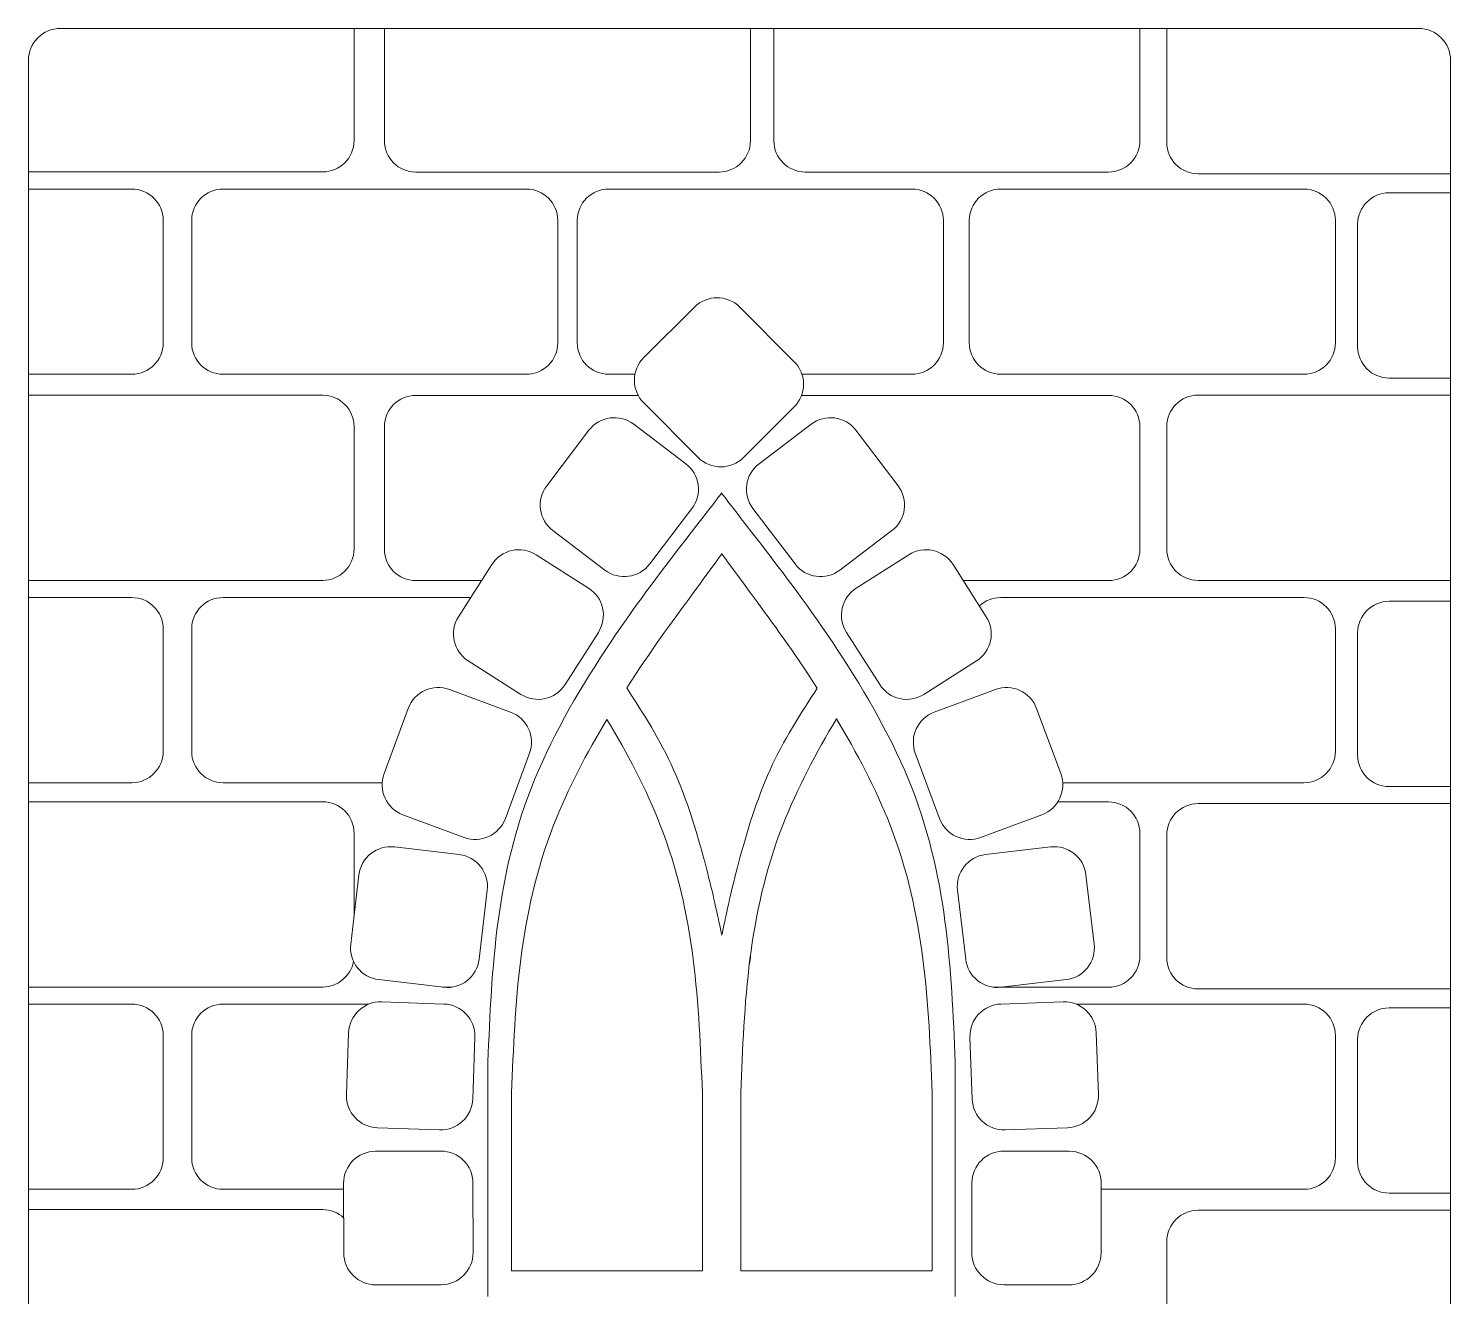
# Model space of a CAD drawing. Header units: millimetres. Extents: x -1420 to -489, y -454 to 898.
# Drawn here: x -1419.9 to -1197.8, y 66.4 to 264.5 of the extents above; entities that cross this region are included whole.
import ezdxf

# ---------------------------------------------------------------- set-up
doc = ezdxf.new("R2010")
doc.units = ezdxf.units.MM
doc.header["$MEASUREMENT"] = 0
doc.layers.add('Layer 1', color=7, linetype='Continuous')

msp = doc.modelspace()

# ---------------------------------------------------------------- linework, layer by layer
at = {"layer": 'Layer 1', "color": 1, "lineweight": 20}
for points, knots in [([(-1202.8463, 264.5017), (-1202.8463, 264.5017), (-1414.8596, 264.5017), (-1414.8596, 264.5017), (-1414.8596, 264.5017), (-1417.6134, 264.5017), (-1419.8596, 262.2555), (-1419.8596, 259.5017), (-1419.8596, 259.5017), (-1419.8596, 259.5017), (-1419.8596, -30.4983), (-1419.8596, -30.4983), (-1419.8596, -30.4983), (-1419.8596, -33.2522), (-1417.6135, -35.4983), (-1414.8596, -35.4983), (-1414.8596, -35.4983), (-1414.8596, -35.4983), (-1202.8463, -35.4983), (-1202.8463, -35.4983), (-1202.8463, -35.4983), (-1200.0924, -35.4983), (-1197.8463, -33.2522), (-1197.8463, -30.4983), (-1197.8463, -30.4983), (-1197.8463, -30.4983), (-1197.8463, 259.5017), (-1197.8463, 259.5017), (-1197.8463, 259.5017), (-1197.8463, 262.2556), (-1200.0924, 264.5017), (-1202.8463, 264.5017)], [0, 0, 0, 0, 0.11111111, 0.11111111, 0.11111111, 0.11111111, 0.22222222, 0.22222222, 0.22222222, 0.22222222, 0.33333333, 0.33333333, 0.33333333, 0.33333333, 0.44444444, 0.44444444, 0.44444444, 0.44444444, 0.55555556, 0.55555556, 0.55555556, 0.55555556, 0.66666667, 0.66666667, 0.66666667, 0.66666667, 0.77777778, 0.77777778, 0.77777778, 0.77777778, 1, 1, 1, 1]), ([(-1326.4646, 161.5218), (-1322.7916, 167.2002), (-1319.2198, 172.0681), (-1316.7864, 175.3844), (-1316.7864, 175.3844), (-1311.5846, 182.4737), (-1311.5845, 182.4737), (-1311.5845, 182.4737)], [0, 0, 0, 0, 0.33333333, 0.33333333, 0.33333333, 0.33333333, 1, 1, 1, 1]), ([(-1296.7105, 161.463), (-1300.3968, 167.1666), (-1303.9849, 172.0567), (-1306.4267, 175.3844), (-1306.4267, 175.3844), (-1311.6285, 182.4737), (-1311.6286, 182.4737), (-1311.6286, 182.4737)], [0, 0, 0, 0, 0.33333333, 0.33333333, 0.33333333, 0.33333333, 1, 1, 1, 1]), ([(-1326.4645, 161.5218), (-1323.853, 157.4611), (-1321.2413, 153.4004), (-1319.1418, 148.7243), (-1319.1418, 148.7243), (-1317.0423, 144.0481), (-1315.4548, 138.7563), (-1314.286, 134.3466), (-1314.286, 134.3466), (-1313.1172, 129.9369), (-1312.367, 126.409), (-1311.992, 124.6451), (-1311.992, 124.6451), (-1311.6169, 122.8812), (-1311.6169, 122.8814), (-1311.6169, 122.8814)], [0, 0, 0, 0, 0.2, 0.2, 0.2, 0.2, 0.4, 0.4, 0.4, 0.4, 0.6, 0.6, 0.6, 0.6, 1, 1, 1, 1]), ([(-1296.7106, 161.463), (-1299.3417, 157.4219), (-1301.9729, 153.3808), (-1304.0822, 148.7145), (-1304.0822, 148.7145), (-1306.1915, 144.0481), (-1307.779, 138.7563), (-1308.9478, 134.3466), (-1308.9478, 134.3466), (-1310.1166, 129.9369), (-1310.8668, 126.409), (-1311.2418, 124.6451), (-1311.2418, 124.6451), (-1311.6169, 122.8812), (-1311.6169, 122.8814), (-1311.6169, 122.8814)], [0, 0, 0, 0, 0.2, 0.2, 0.2, 0.2, 0.4, 0.4, 0.4, 0.4, 0.6, 0.6, 0.6, 0.6, 1, 1, 1, 1]), ([(-1344.4341, 98.2837), (-1343.888, 112.1683), (-1343.3418, 126.0528), (-1337.8669, 140.0845), (-1337.8669, 140.0845), (-1335.6686, 145.7184), (-1332.6757, 151.3761), (-1329.5441, 156.589)], [0, 0, 0, 0, 0.33333333, 0.33333333, 0.33333333, 0.33333333, 1, 1, 1, 1]), ([(-1314.6541, 98.2837), (-1315.2002, 112.1683), (-1315.7464, 126.0528), (-1321.2213, 140.0845), (-1321.2213, 140.0845), (-1323.4196, 145.7184), (-1326.4125, 151.3761), (-1329.5441, 156.589)], [0, 0, 0, 0, 0.33333333, 0.33333333, 0.33333333, 0.33333333, 1, 1, 1, 1]), ([(-1308.6541, 98.2837), (-1308.108, 112.1683), (-1307.5618, 126.0528), (-1302.0869, 140.0845), (-1302.0869, 140.0845), (-1299.8775, 145.7469), (-1296.8654, 151.4334), (-1293.7165, 156.6681)], [0, 0, 0, 0, 0.33333333, 0.33333333, 0.33333333, 0.33333333, 1, 1, 1, 1]), ([(-1278.779, 98.2837), (-1279.3251, 112.1683), (-1279.8713, 126.0528), (-1285.3462, 140.0845), (-1285.3462, 140.0845), (-1287.5555, 145.7469), (-1290.5676, 151.4335), (-1293.7165, 156.6681)], [0, 0, 0, 0, 0.33333333, 0.33333333, 0.33333333, 0.33333333, 1, 1, 1, 1])]:
    msp.add_open_spline(points, degree=3, knots=knots, dxfattribs=at)
at = {"layer": 'Layer 1', "lineweight": 20}
for points, knots in [([(-1369.0262, 264.5016), (-1369.0262, 264.5016), (-1369.0262, 246.993), (-1369.0262, 246.993), (-1369.0262, 246.993), (-1369.0262, 244.2942), (-1371.2274, 242.093), (-1373.9262, 242.093), (-1373.9262, 242.093), (-1373.9262, 242.093), (-1419.8596, 242.093), (-1419.8596, 242.093)], [0, 0, 0, 0, 0.25, 0.25, 0.25, 0.25, 0.5, 0.5, 0.5, 0.5, 1, 1, 1, 1]), ([(-1307.1416, 264.5016), (-1307.1416, 264.5016), (-1307.1415, 246.9666), (-1307.1415, 246.9666), (-1307.1415, 246.9666), (-1307.1415, 244.2678), (-1309.3427, 242.0666), (-1312.0415, 242.0666), (-1312.0415, 242.0666), (-1312.0415, 242.0666), (-1359.3915, 242.0666), (-1359.3915, 242.0666), (-1359.3915, 242.0666), (-1362.0903, 242.0666), (-1364.2914, 244.2677), (-1364.2915, 246.9665), (-1364.2915, 246.9665), (-1364.2915, 246.9665), (-1364.2915, 264.5016), (-1364.2915, 264.5016)], [0, 0, 0, 0, 0.16666667, 0.16666667, 0.16666667, 0.16666667, 0.33333333, 0.33333333, 0.33333333, 0.33333333, 0.5, 0.5, 0.5, 0.5, 0.66666667, 0.66666667, 0.66666667, 0.66666667, 1, 1, 1, 1]), ([(-1246.3416, 264.5016), (-1246.3416, 264.5016), (-1246.3415, 246.9666), (-1246.3415, 246.9666), (-1246.3415, 246.9666), (-1246.3415, 244.2678), (-1248.5427, 242.0666), (-1251.2415, 242.0666), (-1251.2415, 242.0666), (-1251.2415, 242.0666), (-1298.5915, 242.0666), (-1298.5915, 242.0666), (-1298.5915, 242.0666), (-1301.2903, 242.0666), (-1303.4914, 244.2677), (-1303.4915, 246.9665), (-1303.4915, 246.9665), (-1303.4915, 246.9665), (-1303.4915, 264.5016), (-1303.4915, 264.5016)], [0, 0, 0, 0, 0.16666667, 0.16666667, 0.16666667, 0.16666667, 0.33333333, 0.33333333, 0.33333333, 0.33333333, 0.5, 0.5, 0.5, 0.5, 0.66666667, 0.66666667, 0.66666667, 0.66666667, 1, 1, 1, 1]), ([(-1197.8463, 241.7992), (-1197.8463, 241.7992), (-1237.2498, 241.7993), (-1237.2498, 241.7993), (-1237.2498, 241.7993), (-1239.9486, 241.7993), (-1242.1497, 244.0004), (-1242.1498, 246.6992), (-1242.1498, 246.6992), (-1242.1498, 246.6992), (-1242.1498, 264.5017), (-1242.1498, 264.5017)], [0, 0, 0, 0, 0.25, 0.25, 0.25, 0.25, 0.5, 0.5, 0.5, 0.5, 1, 1, 1, 1]), ([(-1419.8596, 239.4208), (-1419.8596, 239.4208), (-1403.7262, 239.4208), (-1403.7262, 239.4208), (-1403.7262, 239.4208), (-1401.0274, 239.4208), (-1398.8262, 237.2196), (-1398.8262, 234.5208), (-1398.8262, 234.5208), (-1398.8262, 234.5208), (-1398.8262, 215.393), (-1398.8262, 215.393), (-1398.8262, 215.393), (-1398.8262, 212.6942), (-1401.0274, 210.493), (-1403.7262, 210.493), (-1403.7262, 210.493), (-1403.7262, 210.493), (-1419.8596, 210.493), (-1419.8596, 210.493)], [0, 0, 0, 0, 0.16666667, 0.16666667, 0.16666667, 0.16666667, 0.33333333, 0.33333333, 0.33333333, 0.33333333, 0.5, 0.5, 0.5, 0.5, 0.66666667, 0.66666667, 0.66666667, 0.66666667, 1, 1, 1, 1]), ([(-1389.4762, 239.4208), (-1389.4762, 239.4208), (-1342.1262, 239.4208), (-1342.1262, 239.4208), (-1342.1262, 239.4208), (-1339.4274, 239.4208), (-1337.2262, 237.2196), (-1337.2262, 234.5208), (-1337.2262, 234.5208), (-1337.2262, 234.5208), (-1337.2262, 215.393), (-1337.2262, 215.393), (-1337.2262, 215.393), (-1337.2262, 212.6942), (-1339.4274, 210.493), (-1342.1262, 210.493), (-1342.1262, 210.493), (-1342.1262, 210.493), (-1389.4762, 210.493), (-1389.4762, 210.493), (-1389.4762, 210.493), (-1392.175, 210.493), (-1394.3761, 212.6941), (-1394.3762, 215.3929), (-1394.3762, 215.3929), (-1394.3762, 215.3929), (-1394.3762, 234.5208), (-1394.3762, 234.5208), (-1394.3762, 234.5208), (-1394.3762, 237.2196), (-1392.175, 239.4208), (-1389.4762, 239.4208)], [0, 0, 0, 0, 0.11111111, 0.11111111, 0.11111111, 0.11111111, 0.22222222, 0.22222222, 0.22222222, 0.22222222, 0.33333333, 0.33333333, 0.33333333, 0.33333333, 0.44444444, 0.44444444, 0.44444444, 0.44444444, 0.55555556, 0.55555556, 0.55555556, 0.55555556, 0.66666667, 0.66666667, 0.66666667, 0.66666667, 0.77777778, 0.77777778, 0.77777778, 0.77777778, 1, 1, 1, 1]), ([(-1299.0991, 210.493), (-1299.0991, 210.493), (-1281.9262, 210.493), (-1281.9262, 210.493), (-1281.9262, 210.493), (-1279.2274, 210.493), (-1277.0262, 212.6942), (-1277.0262, 215.393), (-1277.0262, 215.393), (-1277.0262, 215.393), (-1277.0262, 234.5208), (-1277.0262, 234.5208), (-1277.0262, 234.5208), (-1277.0262, 237.2196), (-1279.2274, 239.4208), (-1281.9262, 239.4208), (-1281.9262, 239.4208), (-1281.9262, 239.4208), (-1329.2762, 239.4208), (-1329.2762, 239.4208), (-1329.2762, 239.4208), (-1331.975, 239.4208), (-1334.1762, 237.2196), (-1334.1762, 234.5208), (-1334.1762, 234.5208), (-1334.1762, 234.5208), (-1334.1762, 215.3929), (-1334.1762, 215.3929), (-1334.1762, 215.3929), (-1334.1761, 212.6941), (-1331.975, 210.493), (-1329.2762, 210.493), (-1329.2762, 210.493), (-1329.2762, 210.493), (-1325.177, 210.493), (-1325.177, 210.493)], [0, 0, 0, 0, 0.1, 0.1, 0.1, 0.1, 0.2, 0.2, 0.2, 0.2, 0.3, 0.3, 0.3, 0.3, 0.4, 0.4, 0.4, 0.4, 0.5, 0.5, 0.5, 0.5, 0.6, 0.6, 0.6, 0.6, 0.7, 0.7, 0.7, 0.7, 0.8, 0.8, 0.8, 0.8, 1, 1, 1, 1]), ([(-1268.0762, 239.4208), (-1268.0762, 239.4208), (-1220.7262, 239.4208), (-1220.7262, 239.4208), (-1220.7262, 239.4208), (-1218.0274, 239.4208), (-1215.8262, 237.2196), (-1215.8262, 234.5208), (-1215.8262, 234.5208), (-1215.8262, 234.5208), (-1215.8262, 215.393), (-1215.8262, 215.393), (-1215.8262, 215.393), (-1215.8262, 212.6942), (-1218.0274, 210.493), (-1220.7262, 210.493), (-1220.7262, 210.493), (-1220.7262, 210.493), (-1268.0762, 210.493), (-1268.0762, 210.493), (-1268.0762, 210.493), (-1270.775, 210.493), (-1272.9761, 212.6941), (-1272.9762, 215.3929), (-1272.9762, 215.3929), (-1272.9762, 215.3929), (-1272.9762, 234.5208), (-1272.9762, 234.5208), (-1272.9762, 234.5208), (-1272.9762, 237.2196), (-1270.775, 239.4208), (-1268.0762, 239.4208)], [0, 0, 0, 0, 0.11111111, 0.11111111, 0.11111111, 0.11111111, 0.22222222, 0.22222222, 0.22222222, 0.22222222, 0.33333333, 0.33333333, 0.33333333, 0.33333333, 0.44444444, 0.44444444, 0.44444444, 0.44444444, 0.55555556, 0.55555556, 0.55555556, 0.55555556, 0.66666667, 0.66666667, 0.66666667, 0.66666667, 0.77777778, 0.77777778, 0.77777778, 0.77777778, 1, 1, 1, 1]), ([(-1197.8463, 238.8271), (-1197.8463, 238.8271), (-1207.4498, 238.8271), (-1207.4498, 238.8271), (-1207.4498, 238.8271), (-1210.1486, 238.8271), (-1212.3498, 236.6259), (-1212.3498, 233.9271), (-1212.3498, 233.9271), (-1212.3498, 233.9271), (-1212.3498, 214.7992), (-1212.3498, 214.7992), (-1212.3498, 214.7992), (-1212.3497, 212.1004), (-1210.1486, 209.8993), (-1207.4498, 209.8993), (-1207.4498, 209.8993), (-1207.4498, 209.8993), (-1197.8463, 209.8993), (-1197.8463, 209.8993)], [0, 0, 0, 0, 0.16666667, 0.16666667, 0.16666667, 0.16666667, 0.33333333, 0.33333333, 0.33333333, 0.33333333, 0.5, 0.5, 0.5, 0.5, 0.66666667, 0.66666667, 0.66666667, 0.66666667, 1, 1, 1, 1]), ([(-1308.233, 197.4809), (-1308.233, 197.4809), (-1300.3128, 205.3811), (-1300.3128, 205.3811), (-1300.3128, 205.3811), (-1298.363, 207.3259), (-1298.359, 210.5023), (-1300.3038, 212.4521), (-1300.3038, 212.4521), (-1300.3038, 212.4521), (-1308.8099, 220.9799), (-1308.8099, 220.9799), (-1308.8099, 220.9799), (-1310.7547, 222.9297), (-1313.9313, 222.9337), (-1315.881, 220.9888), (-1315.881, 220.9888), (-1315.881, 220.9888), (-1323.8012, 213.0886), (-1323.8012, 213.0886), (-1323.8012, 213.0886), (-1325.7509, 211.1438), (-1325.7549, 207.9674), (-1323.8101, 206.0176), (-1323.8101, 206.0176), (-1323.8101, 206.0176), (-1315.304, 197.4898), (-1315.304, 197.4898), (-1315.304, 197.4898), (-1313.3592, 195.54), (-1310.1828, 195.5361), (-1308.233, 197.4809)], [0, 0, 0, 0, 0.11111111, 0.11111111, 0.11111111, 0.11111111, 0.22222222, 0.22222222, 0.22222222, 0.22222222, 0.33333333, 0.33333333, 0.33333333, 0.33333333, 0.44444444, 0.44444444, 0.44444444, 0.44444444, 0.55555556, 0.55555556, 0.55555556, 0.55555556, 0.66666667, 0.66666667, 0.66666667, 0.66666667, 0.77777778, 0.77777778, 0.77777778, 0.77777778, 1, 1, 1, 1]), ([(-1419.8596, 207.2208), (-1419.8596, 207.2208), (-1373.9262, 207.2208), (-1373.9262, 207.2208), (-1373.9262, 207.2208), (-1371.2274, 207.2208), (-1369.0262, 205.0196), (-1369.0262, 202.3208), (-1369.0262, 202.3208), (-1369.0262, 202.3208), (-1369.0262, 183.193), (-1369.0262, 183.193), (-1369.0262, 183.193), (-1369.0262, 180.4942), (-1371.2274, 178.293), (-1373.9262, 178.293), (-1373.9262, 178.293), (-1373.9262, 178.293), (-1419.8596, 178.293), (-1419.8596, 178.293)], [0, 0, 0, 0, 0.16666667, 0.16666667, 0.16666667, 0.16666667, 0.33333333, 0.33333333, 0.33333333, 0.33333333, 0.5, 0.5, 0.5, 0.5, 0.66666667, 0.66666667, 0.66666667, 0.66666667, 1, 1, 1, 1]), ([(-1324.6811, 207.1944), (-1324.6811, 207.1944), (-1359.3915, 207.1944), (-1359.3915, 207.1944), (-1359.3915, 207.1944), (-1362.0903, 207.1944), (-1364.2915, 204.9932), (-1364.2915, 202.2944), (-1364.2915, 202.2944), (-1364.2915, 202.2944), (-1364.2915, 183.1665), (-1364.2915, 183.1665), (-1364.2915, 183.1665), (-1364.2914, 180.4677), (-1362.0903, 178.2666), (-1359.3915, 178.2666), (-1359.3915, 178.2666), (-1359.3915, 178.2666), (-1349.1225, 178.2666), (-1349.1225, 178.2666)], [0, 0, 0, 0, 0.16666667, 0.16666667, 0.16666667, 0.16666667, 0.33333333, 0.33333333, 0.33333333, 0.33333333, 0.5, 0.5, 0.5, 0.5, 0.66666667, 0.66666667, 0.66666667, 0.66666667, 1, 1, 1, 1]), ([(-1273.9155, 178.2666), (-1273.9155, 178.2666), (-1251.2415, 178.2666), (-1251.2415, 178.2666), (-1251.2415, 178.2666), (-1248.5427, 178.2666), (-1246.3415, 180.4678), (-1246.3415, 183.1666), (-1246.3415, 183.1666), (-1246.3415, 183.1666), (-1246.3415, 202.2944), (-1246.3415, 202.2944), (-1246.3415, 202.2944), (-1246.3415, 204.9932), (-1248.5427, 207.1944), (-1251.2415, 207.1944), (-1251.2415, 207.1944), (-1251.2415, 207.1944), (-1298.5915, 207.1944), (-1298.5915, 207.1944), (-1298.5915, 207.1944), (-1298.7855, 207.1944), (-1298.977, 207.183), (-1299.1652, 207.1609)], [0, 0, 0, 0, 0.14285714, 0.14285714, 0.14285714, 0.14285714, 0.28571429, 0.28571429, 0.28571429, 0.28571429, 0.42857143, 0.42857143, 0.42857143, 0.42857143, 0.57142857, 0.57142857, 0.57142857, 0.57142857, 0.71428571, 0.71428571, 0.71428571, 0.71428571, 1, 1, 1, 1]), ([(-1197.8463, 207.2271), (-1197.8463, 207.2271), (-1237.2498, 207.2271), (-1237.2498, 207.2271), (-1237.2498, 207.2271), (-1239.9486, 207.2271), (-1242.1498, 205.0259), (-1242.1498, 202.3271), (-1242.1498, 202.3271), (-1242.1498, 202.3271), (-1242.1498, 183.1992), (-1242.1498, 183.1992), (-1242.1498, 183.1992), (-1242.1497, 180.5004), (-1239.9486, 178.2993), (-1237.2498, 178.2993), (-1237.2498, 178.2993), (-1237.2498, 178.2993), (-1197.8463, 178.2993), (-1197.8463, 178.2993)], [0, 0, 0, 0, 0.16666667, 0.16666667, 0.16666667, 0.16666667, 0.33333333, 0.33333333, 0.33333333, 0.33333333, 0.5, 0.5, 0.5, 0.5, 0.66666667, 0.66666667, 0.66666667, 0.66666667, 1, 1, 1, 1]), ([(-1316.2845, 189.5178), (-1316.2845, 189.5178), (-1322.8615, 180.8633), (-1322.8615, 180.8633), (-1322.8615, 180.8633), (-1324.5278, 178.6707), (-1327.675, 178.2415), (-1329.8677, 179.9078), (-1329.8677, 179.9078), (-1329.8677, 179.9078), (-1337.9835, 186.0754), (-1337.9835, 186.0754), (-1337.9835, 186.0754), (-1340.1761, 187.7417), (-1340.6054, 190.889), (-1338.9391, 193.0816), (-1338.9391, 193.0816), (-1338.9391, 193.0816), (-1332.3622, 201.736), (-1332.3622, 201.736), (-1332.3622, 201.736), (-1330.6959, 203.9287), (-1327.5485, 204.358), (-1325.3559, 202.6916), (-1325.3559, 202.6916), (-1325.3559, 202.6916), (-1317.2401, 196.5239), (-1317.2401, 196.5239), (-1317.2401, 196.5239), (-1315.0476, 194.8576), (-1314.6183, 191.7104), (-1316.2845, 189.5178)], [0, 0, 0, 0, 0.11111111, 0.11111111, 0.11111111, 0.11111111, 0.22222222, 0.22222222, 0.22222222, 0.22222222, 0.33333333, 0.33333333, 0.33333333, 0.33333333, 0.44444444, 0.44444444, 0.44444444, 0.44444444, 0.55555556, 0.55555556, 0.55555556, 0.55555556, 0.66666667, 0.66666667, 0.66666667, 0.66666667, 0.77777778, 0.77777778, 0.77777778, 0.77777778, 1, 1, 1, 1]), ([(-1306.7533, 189.5178), (-1306.7533, 189.5178), (-1300.1763, 180.8633), (-1300.1763, 180.8633), (-1300.1763, 180.8633), (-1298.51, 178.6707), (-1295.3628, 178.2415), (-1293.1701, 179.9078), (-1293.1701, 179.9078), (-1293.1701, 179.9078), (-1285.0543, 186.0754), (-1285.0543, 186.0754), (-1285.0543, 186.0754), (-1282.8617, 187.7417), (-1282.4324, 190.889), (-1284.0987, 193.0816), (-1284.0987, 193.0816), (-1284.0987, 193.0816), (-1290.6756, 201.736), (-1290.6756, 201.736), (-1290.6756, 201.736), (-1292.3419, 203.9287), (-1295.4893, 204.358), (-1297.6819, 202.6916), (-1297.6819, 202.6916), (-1297.6819, 202.6916), (-1305.7977, 196.5239), (-1305.7977, 196.5239), (-1305.7977, 196.5239), (-1307.9902, 194.8576), (-1308.4195, 191.7104), (-1306.7533, 189.5178)], [0, 0, 0, 0, 0.11111111, 0.11111111, 0.11111111, 0.11111111, 0.22222222, 0.22222222, 0.22222222, 0.22222222, 0.33333333, 0.33333333, 0.33333333, 0.33333333, 0.44444444, 0.44444444, 0.44444444, 0.44444444, 0.55555556, 0.55555556, 0.55555556, 0.55555556, 0.66666667, 0.66666667, 0.66666667, 0.66666667, 0.77777778, 0.77777778, 0.77777778, 0.77777778, 1, 1, 1, 1]), ([(-1348.1291, 103.0826), (-1347.5223, 117.7385), (-1346.9154, 132.3944), (-1340.8322, 147.2056), (-1340.8322, 147.2056), (-1334.749, 162.0169), (-1323.1892, 176.9834), (-1317.4094, 184.4666), (-1317.4094, 184.4666), (-1311.6296, 191.9498), (-1311.6296, 191.9498), (-1311.6296, 191.9498)], [0, 0, 0, 0, 0.25, 0.25, 0.25, 0.25, 0.5, 0.5, 0.5, 0.5, 1, 1, 1, 1]), ([(-1275.179, 103.0826), (-1275.7858, 117.7385), (-1276.3927, 132.3944), (-1282.4759, 147.2056), (-1282.4759, 147.2056), (-1288.5591, 162.0169), (-1300.1189, 176.9834), (-1305.8987, 184.4666), (-1305.8987, 184.4666), (-1311.6785, 191.9498), (-1311.6785, 191.9498), (-1311.6785, 191.9498)], [0, 0, 0, 0, 0.25, 0.25, 0.25, 0.25, 0.5, 0.5, 0.5, 0.5, 1, 1, 1, 1]), ([(-1330.8851, 170.1819), (-1330.8851, 170.1819), (-1336.0824, 162.0254), (-1336.0824, 162.0254), (-1336.0824, 162.0254), (-1337.5623, 159.7029), (-1340.6635, 159.0156), (-1342.986, 160.4955), (-1342.986, 160.4955), (-1342.986, 160.4955), (-1351.1874, 165.7214), (-1351.1874, 165.7214), (-1351.1874, 165.7214), (-1353.5099, 167.2013), (-1354.1971, 170.3026), (-1352.7172, 172.625), (-1352.7172, 172.625), (-1352.7172, 172.625), (-1347.52, 180.7814), (-1347.52, 180.7814), (-1347.52, 180.7814), (-1346.0402, 183.1039), (-1342.9389, 183.7912), (-1340.6164, 182.3113), (-1340.6164, 182.3113), (-1340.6164, 182.3113), (-1332.415, 177.0854), (-1332.415, 177.0854), (-1332.415, 177.0854), (-1330.0926, 175.6055), (-1329.4053, 172.5044), (-1330.8851, 170.1819)], [0, 0, 0, 0, 0.11111111, 0.11111111, 0.11111111, 0.11111111, 0.22222222, 0.22222222, 0.22222222, 0.22222222, 0.33333333, 0.33333333, 0.33333333, 0.33333333, 0.44444444, 0.44444444, 0.44444444, 0.44444444, 0.55555556, 0.55555556, 0.55555556, 0.55555556, 0.66666667, 0.66666667, 0.66666667, 0.66666667, 0.77777778, 0.77777778, 0.77777778, 0.77777778, 1, 1, 1, 1]), ([(-1292.1527, 170.1819), (-1292.1527, 170.1819), (-1286.9554, 162.0254), (-1286.9554, 162.0254), (-1286.9554, 162.0254), (-1285.4755, 159.7029), (-1282.3743, 159.0156), (-1280.0518, 160.4955), (-1280.0518, 160.4955), (-1280.0518, 160.4955), (-1271.8504, 165.7214), (-1271.8504, 165.7214), (-1271.8504, 165.7214), (-1269.5279, 167.2013), (-1268.8407, 170.3026), (-1270.3206, 172.625), (-1270.3206, 172.625), (-1270.3206, 172.625), (-1275.5178, 180.7814), (-1275.5178, 180.7814), (-1275.5178, 180.7814), (-1276.9976, 183.1039), (-1280.0989, 183.7912), (-1282.4214, 182.3113), (-1282.4214, 182.3113), (-1282.4214, 182.3113), (-1290.6228, 177.0854), (-1290.6228, 177.0854), (-1290.6228, 177.0854), (-1292.9452, 175.6055), (-1293.6325, 172.5044), (-1292.1527, 170.1819)], [0, 0, 0, 0, 0.11111111, 0.11111111, 0.11111111, 0.11111111, 0.22222222, 0.22222222, 0.22222222, 0.22222222, 0.33333333, 0.33333333, 0.33333333, 0.33333333, 0.44444444, 0.44444444, 0.44444444, 0.44444444, 0.55555556, 0.55555556, 0.55555556, 0.55555556, 0.66666667, 0.66666667, 0.66666667, 0.66666667, 0.77777778, 0.77777778, 0.77777778, 0.77777778, 1, 1, 1, 1]), ([(-1419.8596, 175.6208), (-1419.8596, 175.6208), (-1403.7262, 175.6208), (-1403.7262, 175.6208), (-1403.7262, 175.6208), (-1401.0274, 175.6208), (-1398.8262, 173.4196), (-1398.8262, 170.7208), (-1398.8262, 170.7208), (-1398.8262, 170.7208), (-1398.8262, 151.593), (-1398.8262, 151.593), (-1398.8262, 151.593), (-1398.8262, 148.8942), (-1401.0274, 146.693), (-1403.7262, 146.693), (-1403.7262, 146.693), (-1403.7262, 146.693), (-1419.8596, 146.693), (-1419.8596, 146.693)], [0, 0, 0, 0, 0.16666667, 0.16666667, 0.16666667, 0.16666667, 0.33333333, 0.33333333, 0.33333333, 0.33333333, 0.5, 0.5, 0.5, 0.5, 0.66666667, 0.66666667, 0.66666667, 0.66666667, 1, 1, 1, 1]), ([(-1350.8083, 175.6208), (-1350.8083, 175.6208), (-1389.4762, 175.6208), (-1389.4762, 175.6208), (-1389.4762, 175.6208), (-1392.175, 175.6208), (-1394.3762, 173.4196), (-1394.3762, 170.7208), (-1394.3762, 170.7208), (-1394.3762, 170.7208), (-1394.3762, 151.5929), (-1394.3762, 151.5929), (-1394.3762, 151.5929), (-1394.3761, 148.8941), (-1392.175, 146.693), (-1389.4762, 146.693), (-1389.4762, 146.693), (-1389.4762, 146.693), (-1364.6444, 146.693), (-1364.6444, 146.693)], [0, 0, 0, 0, 0.16666667, 0.16666667, 0.16666667, 0.16666667, 0.33333333, 0.33333333, 0.33333333, 0.33333333, 0.5, 0.5, 0.5, 0.5, 0.66666667, 0.66666667, 0.66666667, 0.66666667, 1, 1, 1, 1]), ([(-1258.3935, 146.693), (-1258.3935, 146.693), (-1220.7262, 146.693), (-1220.7262, 146.693), (-1220.7262, 146.693), (-1218.0274, 146.693), (-1215.8262, 148.8942), (-1215.8262, 151.593), (-1215.8262, 151.593), (-1215.8262, 151.593), (-1215.8262, 170.7208), (-1215.8262, 170.7208), (-1215.8262, 170.7208), (-1215.8262, 173.4196), (-1218.0274, 175.6208), (-1220.7262, 175.6208), (-1220.7262, 175.6208), (-1220.7262, 175.6208), (-1268.0762, 175.6208), (-1268.0762, 175.6208), (-1268.0762, 175.6208), (-1269.3562, 175.6208), (-1270.5244, 175.1255), (-1271.3987, 174.317)], [0, 0, 0, 0, 0.14285714, 0.14285714, 0.14285714, 0.14285714, 0.28571429, 0.28571429, 0.28571429, 0.28571429, 0.42857143, 0.42857143, 0.42857143, 0.42857143, 0.57142857, 0.57142857, 0.57142857, 0.57142857, 0.71428571, 0.71428571, 0.71428571, 0.71428571, 1, 1, 1, 1]), ([(-1197.8463, 175.0271), (-1197.8463, 175.0271), (-1207.4498, 175.0271), (-1207.4498, 175.0271), (-1207.4498, 175.0271), (-1210.1486, 175.0271), (-1212.3498, 172.8259), (-1212.3498, 170.1271), (-1212.3498, 170.1271), (-1212.3498, 170.1271), (-1212.3498, 150.9992), (-1212.3498, 150.9992), (-1212.3498, 150.9992), (-1212.3497, 148.3004), (-1210.1486, 146.0993), (-1207.4498, 146.0993), (-1207.4498, 146.0993), (-1207.4498, 146.0993), (-1197.8463, 146.0993), (-1197.8463, 146.0993)], [0, 0, 0, 0, 0.16666667, 0.16666667, 0.16666667, 0.16666667, 0.33333333, 0.33333333, 0.33333333, 0.33333333, 0.5, 0.5, 0.5, 0.5, 0.66666667, 0.66666667, 0.66666667, 0.66666667, 1, 1, 1, 1]), ([(-1341.6301, 151.2957), (-1341.6301, 151.2957), (-1345.4074, 141.1031), (-1345.4074, 141.1031), (-1345.4074, 141.1031), (-1346.3644, 138.5208), (-1349.2509, 137.1953), (-1351.8333, 138.1523), (-1351.8333, 138.1523), (-1351.8333, 138.1523), (-1361.3915, 141.6944), (-1361.3915, 141.6944), (-1361.3915, 141.6944), (-1363.9738, 142.6514), (-1365.2994, 145.538), (-1364.3424, 148.1203), (-1364.3424, 148.1203), (-1364.3424, 148.1203), (-1360.5652, 158.3128), (-1360.5652, 158.3128), (-1360.5652, 158.3128), (-1359.6082, 160.8952), (-1356.7215, 162.2208), (-1354.1392, 161.2638), (-1354.1392, 161.2638), (-1354.1392, 161.2638), (-1344.581, 157.7215), (-1344.581, 157.7215), (-1344.581, 157.7215), (-1341.9988, 156.7645), (-1340.6732, 153.878), (-1341.6301, 151.2957)], [0, 0, 0, 0, 0.11111111, 0.11111111, 0.11111111, 0.11111111, 0.22222222, 0.22222222, 0.22222222, 0.22222222, 0.33333333, 0.33333333, 0.33333333, 0.33333333, 0.44444444, 0.44444444, 0.44444444, 0.44444444, 0.55555556, 0.55555556, 0.55555556, 0.55555556, 0.66666667, 0.66666667, 0.66666667, 0.66666667, 0.77777778, 0.77777778, 0.77777778, 0.77777778, 1, 1, 1, 1]), ([(-1281.4077, 151.2957), (-1281.4077, 151.2957), (-1277.6304, 141.1031), (-1277.6304, 141.1031), (-1277.6304, 141.1031), (-1276.6734, 138.5208), (-1273.7869, 137.1953), (-1271.2045, 138.1523), (-1271.2045, 138.1523), (-1271.2045, 138.1523), (-1261.6463, 141.6944), (-1261.6463, 141.6944), (-1261.6463, 141.6944), (-1259.064, 142.6514), (-1257.7384, 145.538), (-1258.6954, 148.1203), (-1258.6954, 148.1203), (-1258.6954, 148.1203), (-1262.4726, 158.3128), (-1262.4726, 158.3128), (-1262.4726, 158.3128), (-1263.4296, 160.8952), (-1266.3163, 162.2208), (-1268.8986, 161.2638), (-1268.8986, 161.2638), (-1268.8986, 161.2638), (-1278.4568, 157.7215), (-1278.4568, 157.7215), (-1278.4568, 157.7215), (-1281.039, 156.7645), (-1282.3646, 153.878), (-1281.4077, 151.2957)], [0, 0, 0, 0, 0.11111111, 0.11111111, 0.11111111, 0.11111111, 0.22222222, 0.22222222, 0.22222222, 0.22222222, 0.33333333, 0.33333333, 0.33333333, 0.33333333, 0.44444444, 0.44444444, 0.44444444, 0.44444444, 0.55555556, 0.55555556, 0.55555556, 0.55555556, 0.66666667, 0.66666667, 0.66666667, 0.66666667, 0.77777778, 0.77777778, 0.77777778, 0.77777778, 1, 1, 1, 1]), ([(-1369.0262, 125.9345), (-1369.0262, 125.9345), (-1369.0262, 138.8208), (-1369.0262, 138.8208), (-1369.0262, 138.8208), (-1369.0262, 141.5196), (-1371.2274, 143.7208), (-1373.9262, 143.7208), (-1373.9262, 143.7208), (-1373.9262, 143.7208), (-1419.8596, 143.7208), (-1419.8596, 143.7208)], [0, 0, 0, 0, 0.25, 0.25, 0.25, 0.25, 0.5, 0.5, 0.5, 0.5, 1, 1, 1, 1]), ([(-1269.3023, 114.7666), (-1269.3023, 114.7666), (-1251.2415, 114.7666), (-1251.2415, 114.7666), (-1251.2415, 114.7666), (-1248.5427, 114.7666), (-1246.3415, 116.9678), (-1246.3415, 119.6666), (-1246.3415, 119.6666), (-1246.3415, 119.6666), (-1246.3415, 138.7944), (-1246.3415, 138.7944), (-1246.3415, 138.7944), (-1246.3415, 141.4932), (-1248.5427, 143.6944), (-1251.2415, 143.6944), (-1251.2415, 143.6944), (-1251.2415, 143.6944), (-1259.1722, 143.6943), (-1259.1722, 143.6943)], [0, 0, 0, 0, 0.16666667, 0.16666667, 0.16666667, 0.16666667, 0.33333333, 0.33333333, 0.33333333, 0.33333333, 0.5, 0.5, 0.5, 0.5, 0.66666667, 0.66666667, 0.66666667, 0.66666667, 1, 1, 1, 1]), ([(-1197.8463, 143.4271), (-1197.8463, 143.4271), (-1237.2498, 143.4271), (-1237.2498, 143.4271), (-1237.2498, 143.4271), (-1239.9486, 143.4271), (-1242.1498, 141.2259), (-1242.1498, 138.5271), (-1242.1498, 138.5271), (-1242.1498, 138.5271), (-1242.1498, 119.3992), (-1242.1498, 119.3992), (-1242.1498, 119.3992), (-1242.1497, 116.7004), (-1239.9486, 114.4993), (-1237.2498, 114.4993), (-1237.2498, 114.4993), (-1237.2498, 114.4993), (-1197.8463, 114.4993), (-1197.8463, 114.4993)], [0, 0, 0, 0, 0.16666667, 0.16666667, 0.16666667, 0.16666667, 0.33333333, 0.33333333, 0.33333333, 0.33333333, 0.5, 0.5, 0.5, 0.5, 0.66666667, 0.66666667, 0.66666667, 0.66666667, 1, 1, 1, 1]), ([(-1348.2227, 129.9237), (-1348.2227, 129.9237), (-1349.4951, 119.1284), (-1349.4951, 119.1284), (-1349.4951, 119.1284), (-1349.8175, 116.3935), (-1352.311, 114.4259), (-1355.0461, 114.7482), (-1355.0461, 114.7482), (-1355.0461, 114.7482), (-1365.1694, 115.9414), (-1365.1694, 115.9414), (-1365.1694, 115.9414), (-1367.9044, 116.2637), (-1369.8722, 118.7573), (-1369.5498, 121.4923), (-1369.5498, 121.4923), (-1369.5498, 121.4923), (-1368.2774, 132.2874), (-1368.2774, 132.2874), (-1368.2774, 132.2874), (-1367.9551, 135.0225), (-1365.4614, 136.9903), (-1362.7264, 136.6678), (-1362.7264, 136.6678), (-1362.7264, 136.6678), (-1352.603, 135.4746), (-1352.603, 135.4746), (-1352.603, 135.4746), (-1349.8681, 135.1521), (-1347.9004, 132.6587), (-1348.2227, 129.9237)], [0, 0, 0, 0, 0.11111111, 0.11111111, 0.11111111, 0.11111111, 0.22222222, 0.22222222, 0.22222222, 0.22222222, 0.33333333, 0.33333333, 0.33333333, 0.33333333, 0.44444444, 0.44444444, 0.44444444, 0.44444444, 0.55555556, 0.55555556, 0.55555556, 0.55555556, 0.66666667, 0.66666667, 0.66666667, 0.66666667, 0.77777778, 0.77777778, 0.77777778, 0.77777778, 1, 1, 1, 1]), ([(-1274.8151, 129.9237), (-1274.8151, 129.9237), (-1273.5427, 119.1284), (-1273.5427, 119.1284), (-1273.5427, 119.1284), (-1273.2203, 116.3935), (-1270.7268, 114.4259), (-1267.9917, 114.7482), (-1267.9917, 114.7482), (-1267.9917, 114.7482), (-1257.8684, 115.9414), (-1257.8684, 115.9414), (-1257.8684, 115.9414), (-1255.1334, 116.2637), (-1253.1656, 118.7573), (-1253.488, 121.4923), (-1253.488, 121.4923), (-1253.488, 121.4923), (-1254.7604, 132.2874), (-1254.7604, 132.2874), (-1254.7604, 132.2874), (-1255.0827, 135.0225), (-1257.5764, 136.9903), (-1260.3114, 136.6678), (-1260.3114, 136.6678), (-1260.3114, 136.6678), (-1270.4348, 135.4746), (-1270.4348, 135.4746), (-1270.4348, 135.4746), (-1273.1697, 135.1521), (-1275.1374, 132.6587), (-1274.8151, 129.9237)], [0, 0, 0, 0, 0.11111111, 0.11111111, 0.11111111, 0.11111111, 0.22222222, 0.22222222, 0.22222222, 0.22222222, 0.33333333, 0.33333333, 0.33333333, 0.33333333, 0.44444444, 0.44444444, 0.44444444, 0.44444444, 0.55555556, 0.55555556, 0.55555556, 0.55555556, 0.66666667, 0.66666667, 0.66666667, 0.66666667, 0.77777778, 0.77777778, 0.77777778, 0.77777778, 1, 1, 1, 1]), ([(-1419.8596, 114.793), (-1419.8596, 114.793), (-1373.9262, 114.793), (-1373.9262, 114.793), (-1373.9262, 114.793), (-1371.5365, 114.793), (-1369.5367, 116.5192), (-1369.1102, 118.7882)], [0, 0, 0, 0, 0.33333333, 0.33333333, 0.33333333, 0.33333333, 1, 1, 1, 1]), ([(-1307.3111, 118.3881), (-1307.2005, 118.7958), (-1307.1415, 119.2246), (-1307.1415, 119.6666), (-1307.1415, 119.6666), (-1307.1415, 119.6666), (-1307.1415, 119.7223), (-1307.1415, 119.7223)], [0, 0, 0, 0, 0.33333333, 0.33333333, 0.33333333, 0.33333333, 1, 1, 1, 1]), ([(-1419.8596, 83.193), (-1419.8596, 83.193), (-1403.7262, 83.193), (-1403.7262, 83.193), (-1403.7262, 83.193), (-1401.0274, 83.193), (-1398.8262, 85.3942), (-1398.8262, 88.093), (-1398.8262, 88.093), (-1398.8262, 88.093), (-1398.8262, 107.2208), (-1398.8262, 107.2208), (-1398.8262, 107.2208), (-1398.8262, 109.9196), (-1401.0274, 112.1208), (-1403.7262, 112.1208), (-1403.7262, 112.1208), (-1403.7262, 112.1208), (-1419.8596, 112.1208), (-1419.8596, 112.1208)], [0, 0, 0, 0, 0.16666667, 0.16666667, 0.16666667, 0.16666667, 0.33333333, 0.33333333, 0.33333333, 0.33333333, 0.5, 0.5, 0.5, 0.5, 0.66666667, 0.66666667, 0.66666667, 0.66666667, 1, 1, 1, 1]), ([(-1366.7203, 112.1208), (-1366.7203, 112.1208), (-1389.4762, 112.1208), (-1389.4762, 112.1208), (-1389.4762, 112.1208), (-1392.175, 112.1208), (-1394.3762, 109.9196), (-1394.3762, 107.2208), (-1394.3762, 107.2208), (-1394.3762, 107.2208), (-1394.3762, 88.0929), (-1394.3762, 88.0929), (-1394.3762, 88.0929), (-1394.3761, 85.3941), (-1392.175, 83.193), (-1389.4762, 83.193), (-1389.4762, 83.193), (-1389.4762, 83.193), (-1370.6601, 83.193), (-1370.6601, 83.193)], [0, 0, 0, 0, 0.16666667, 0.16666667, 0.16666667, 0.16666667, 0.33333333, 0.33333333, 0.33333333, 0.33333333, 0.5, 0.5, 0.5, 0.5, 0.66666667, 0.66666667, 0.66666667, 0.66666667, 1, 1, 1, 1]), ([(-1350.1627, 106.9587), (-1350.1627, 106.9587), (-1350.5009, 97.293), (-1350.5009, 97.293), (-1350.5009, 97.293), (-1350.5972, 94.5408), (-1352.9204, 92.3745), (-1355.6726, 92.4708), (-1355.6726, 92.4708), (-1355.6726, 92.4708), (-1365.3915, 92.8108), (-1365.3915, 92.8108), (-1365.3915, 92.8108), (-1368.1438, 92.9071), (-1370.31, 95.2305), (-1370.2136, 97.9826), (-1370.2136, 97.9826), (-1370.2136, 97.9826), (-1369.8755, 107.6482), (-1369.8755, 107.6482), (-1369.8755, 107.6482), (-1369.7793, 110.4004), (-1367.456, 112.5667), (-1364.7038, 112.4704), (-1364.7038, 112.4704), (-1364.7038, 112.4704), (-1354.9849, 112.1304), (-1354.9849, 112.1304), (-1354.9849, 112.1304), (-1352.2327, 112.034), (-1350.0665, 109.7109), (-1350.1627, 106.9587)], [0, 0, 0, 0, 0.11111111, 0.11111111, 0.11111111, 0.11111111, 0.22222222, 0.22222222, 0.22222222, 0.22222222, 0.33333333, 0.33333333, 0.33333333, 0.33333333, 0.44444444, 0.44444444, 0.44444444, 0.44444444, 0.55555556, 0.55555556, 0.55555556, 0.55555556, 0.66666667, 0.66666667, 0.66666667, 0.66666667, 0.77777778, 0.77777778, 0.77777778, 0.77777778, 1, 1, 1, 1]), ([(-1272.8751, 106.9587), (-1272.8751, 106.9587), (-1272.5369, 97.293), (-1272.5369, 97.293), (-1272.5369, 97.293), (-1272.4406, 94.5408), (-1270.1174, 92.3745), (-1267.3652, 92.4708), (-1267.3652, 92.4708), (-1267.3652, 92.4708), (-1257.6463, 92.8108), (-1257.6463, 92.8108), (-1257.6463, 92.8108), (-1254.894, 92.9071), (-1252.7278, 95.2305), (-1252.8242, 97.9826), (-1252.8242, 97.9826), (-1252.8242, 97.9826), (-1253.1623, 107.6482), (-1253.1623, 107.6482), (-1253.1623, 107.6482), (-1253.2585, 110.4004), (-1255.5818, 112.5667), (-1258.334, 112.4704), (-1258.334, 112.4704), (-1258.334, 112.4704), (-1268.0529, 112.1304), (-1268.0529, 112.1304), (-1268.0529, 112.1304), (-1270.8051, 112.034), (-1272.9713, 109.7109), (-1272.8751, 106.9587)], [0, 0, 0, 0, 0.11111111, 0.11111111, 0.11111111, 0.11111111, 0.22222222, 0.22222222, 0.22222222, 0.22222222, 0.33333333, 0.33333333, 0.33333333, 0.33333333, 0.44444444, 0.44444444, 0.44444444, 0.44444444, 0.55555556, 0.55555556, 0.55555556, 0.55555556, 0.66666667, 0.66666667, 0.66666667, 0.66666667, 0.77777778, 0.77777778, 0.77777778, 0.77777778, 1, 1, 1, 1]), ([(-1252.3778, 83.193), (-1252.3778, 83.193), (-1220.7262, 83.193), (-1220.7262, 83.193), (-1220.7262, 83.193), (-1218.0274, 83.193), (-1215.8262, 85.3942), (-1215.8262, 88.093), (-1215.8262, 88.093), (-1215.8262, 88.093), (-1215.8262, 107.2208), (-1215.8262, 107.2208), (-1215.8262, 107.2208), (-1215.8262, 109.9196), (-1218.0274, 112.1208), (-1220.7262, 112.1208), (-1220.7262, 112.1208), (-1220.7262, 112.1208), (-1256.3177, 112.1208), (-1256.3177, 112.1208)], [0, 0, 0, 0, 0.16666667, 0.16666667, 0.16666667, 0.16666667, 0.33333333, 0.33333333, 0.33333333, 0.33333333, 0.5, 0.5, 0.5, 0.5, 0.66666667, 0.66666667, 0.66666667, 0.66666667, 1, 1, 1, 1]), ([(-1197.8463, 111.5271), (-1197.8463, 111.5271), (-1207.4498, 111.5271), (-1207.4498, 111.5271), (-1207.4498, 111.5271), (-1210.1486, 111.5271), (-1212.3498, 109.3259), (-1212.3498, 106.6271), (-1212.3498, 106.6271), (-1212.3498, 106.6271), (-1212.3498, 87.4992), (-1212.3498, 87.4992), (-1212.3498, 87.4992), (-1212.3497, 84.8004), (-1210.1486, 82.5993), (-1207.4498, 82.5993), (-1207.4498, 82.5993), (-1207.4498, 82.5993), (-1197.8463, 82.5993), (-1197.8463, 82.5993)], [0, 0, 0, 0, 0.16666667, 0.16666667, 0.16666667, 0.16666667, 0.33333333, 0.33333333, 0.33333333, 0.33333333, 0.5, 0.5, 0.5, 0.5, 0.66666667, 0.66666667, 0.66666667, 0.66666667, 1, 1, 1, 1]), ([(-1350.4689, 84.1834), (-1350.4689, 84.1834), (-1350.4434, 73.3134), (-1350.4434, 73.3134), (-1350.4434, 73.3134), (-1350.437, 70.5595), (-1352.6778, 68.3083), (-1355.4318, 68.3018), (-1355.4318, 68.3018), (-1355.4318, 68.3018), (-1365.6252, 68.2779), (-1365.6252, 68.2779), (-1365.6252, 68.2779), (-1368.3791, 68.2715), (-1370.6304, 70.5123), (-1370.6368, 73.2662), (-1370.6368, 73.2662), (-1370.6368, 73.2662), (-1370.6623, 84.1361), (-1370.6623, 84.1361), (-1370.6623, 84.1361), (-1370.6688, 86.89), (-1368.4279, 89.1415), (-1365.6739, 89.1478), (-1365.6739, 89.1478), (-1365.6739, 89.1478), (-1355.4805, 89.1716), (-1355.4805, 89.1716), (-1355.4805, 89.1716), (-1352.7267, 89.1779), (-1350.4754, 86.9372), (-1350.4689, 84.1834)], [0, 0, 0, 0, 0.11111111, 0.11111111, 0.11111111, 0.11111111, 0.22222222, 0.22222222, 0.22222222, 0.22222222, 0.33333333, 0.33333333, 0.33333333, 0.33333333, 0.44444444, 0.44444444, 0.44444444, 0.44444444, 0.55555556, 0.55555556, 0.55555556, 0.55555556, 0.66666667, 0.66666667, 0.66666667, 0.66666667, 0.77777778, 0.77777778, 0.77777778, 0.77777778, 1, 1, 1, 1]), ([(-1272.5689, 84.1834), (-1272.5689, 84.1834), (-1272.5944, 73.3134), (-1272.5944, 73.3134), (-1272.5944, 73.3134), (-1272.6008, 70.5595), (-1270.36, 68.3083), (-1267.606, 68.3018), (-1267.606, 68.3018), (-1267.606, 68.3018), (-1257.4126, 68.2779), (-1257.4126, 68.2779), (-1257.4126, 68.2779), (-1254.6587, 68.2715), (-1252.4074, 70.5123), (-1252.401, 73.2662), (-1252.401, 73.2662), (-1252.401, 73.2662), (-1252.3755, 84.1361), (-1252.3755, 84.1361), (-1252.3755, 84.1361), (-1252.369, 86.89), (-1254.6099, 89.1415), (-1257.3639, 89.1478), (-1257.3639, 89.1478), (-1257.3639, 89.1478), (-1267.5573, 89.1716), (-1267.5573, 89.1716), (-1267.5573, 89.1716), (-1270.3111, 89.1779), (-1272.5624, 86.9372), (-1272.5689, 84.1834)], [0, 0, 0, 0, 0.11111111, 0.11111111, 0.11111111, 0.11111111, 0.22222222, 0.22222222, 0.22222222, 0.22222222, 0.33333333, 0.33333333, 0.33333333, 0.33333333, 0.44444444, 0.44444444, 0.44444444, 0.44444444, 0.55555556, 0.55555556, 0.55555556, 0.55555556, 0.66666667, 0.66666667, 0.66666667, 0.66666667, 0.77777778, 0.77777778, 0.77777778, 0.77777778, 1, 1, 1, 1]), ([(-1370.6497, 78.759), (-1371.5188, 79.5426), (-1372.6686, 80.0208), (-1373.9262, 80.0208), (-1373.9262, 80.0208), (-1373.9262, 80.0208), (-1419.8596, 80.0208), (-1419.8596, 80.0208)], [0, 0, 0, 0, 0.33333333, 0.33333333, 0.33333333, 0.33333333, 1, 1, 1, 1]), ([(-1197.8463, 79.9271), (-1197.8463, 79.9271), (-1237.2498, 79.9271), (-1237.2498, 79.9271), (-1237.2498, 79.9271), (-1239.9486, 79.9271), (-1242.1498, 77.7259), (-1242.1498, 75.0271), (-1242.1498, 75.0271), (-1242.1498, 75.0271), (-1242.1498, 55.8992), (-1242.1498, 55.8992), (-1242.1498, 55.8992), (-1242.1497, 53.2004), (-1239.9486, 50.9993), (-1237.2498, 50.9993), (-1237.2498, 50.9993), (-1237.2498, 50.9993), (-1197.8463, 50.9993), (-1197.8463, 50.9993)], [0, 0, 0, 0, 0.16666667, 0.16666667, 0.16666667, 0.16666667, 0.33333333, 0.33333333, 0.33333333, 0.33333333, 0.5, 0.5, 0.5, 0.5, 0.66666667, 0.66666667, 0.66666667, 0.66666667, 1, 1, 1, 1])]:
    msp.add_open_spline(points, degree=3, knots=knots, dxfattribs=at)
for points in [[(-1311.6286, 182.4737), (-1311.6286, 182.4737), (-1311.6286, 182.4136), (-1311.6286, 182.4136)], [(-1355.2023, 114.7666), (-1355.2023, 114.7666), (-1353.7358, 114.7666), (-1353.7358, 114.7666)], [(-1348.1291, 66.4545), (-1348.1291, 66.4545), (-1348.1291, 103.0826), (-1348.1291, 103.0826)], [(-1275.179, 103.0826), (-1275.179, 103.0826), (-1275.179, 66.4545), (-1275.179, 66.4545)]]:
    msp.add_open_spline(points, degree=3, dxfattribs=at)
at = {"layer": 'Layer 1', "color": 1, "lineweight": 20}
for points in [[(-1344.4341, 70.4545), (-1344.4341, 70.4545), (-1344.4341, 98.2837), (-1344.4341, 98.2837)], [(-1314.6541, 98.2837), (-1314.6541, 98.2837), (-1314.6541, 70.4545), (-1314.6541, 70.4545)], [(-1308.6541, 70.4545), (-1308.6541, 70.4545), (-1308.6541, 98.2837), (-1308.6541, 98.2837)], [(-1278.779, 98.2837), (-1278.779, 98.2837), (-1278.779, 70.4545), (-1278.779, 70.4545)], [(-1344.4341, 70.4545), (-1344.4341, 70.4545), (-1314.6541, 70.4545), (-1314.6541, 70.4545)], [(-1308.6541, 70.4545), (-1308.6541, 70.4545), (-1278.779, 70.4545), (-1278.779, 70.4545)]]:
    msp.add_open_spline(points, degree=3, dxfattribs=at)

doc.saveas('drawing.dxf')
